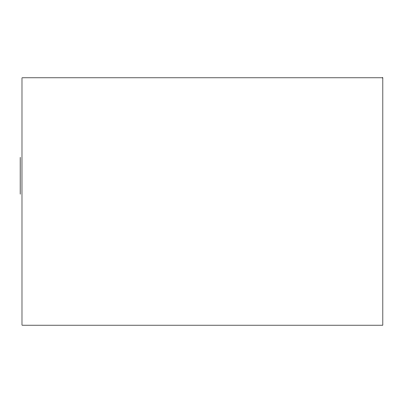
<?xml version="1.0" encoding="UTF-8"?>
<svg xmlns="http://www.w3.org/2000/svg" width="403" height="403" viewBox="0 0 403 403"><rect width="100%" height="100%" fill="white"/><g stroke="black" fill="none" stroke-linecap="round" stroke-linejoin="round"><path stroke-width="0.6" d="M20.15 157.366L20.15 194.175M382.85 77.829L21.989 77.829L21.989 325.171L382.85 325.171L382.85 77.829"/></g></svg>
